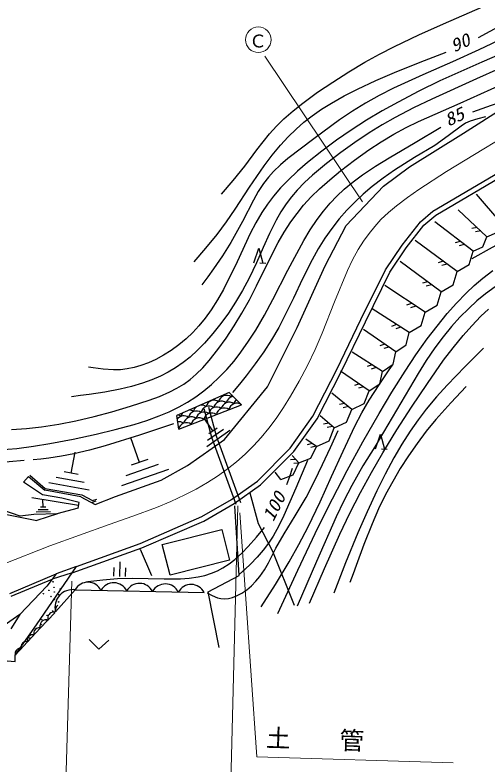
# Model space of a CAD drawing. Units: millimetres, scale not verified. Extents: x 40000 to 680000, y 20000 to 380000.
# Drawn here: x 259354 to 307506, y 243423 to 319880 of the extents above; entities that cross this region are included whole.
import ezdxf
from ezdxf.enums import TextEntityAlignment as Align

# ---------------------------------------------------------------- set-up
doc = ezdxf.new("R2010")
doc.units = ezdxf.units.MM
doc.header["$LTSCALE"] = 1000
doc.linetypes.add('CHAIN', pattern=[18.5, 12, -1.5, 3.5, -1.5])
for name, color, linetype, lineweight in [('M-BGD', 7, 'Continuous', 25), ('M-BMK', 2, 'CHAIN', 13), ('M-STR-HTXT', 7, 'Continuous', 13)]:
    doc.layers.add(name, color=color, linetype=linetype, lineweight=lineweight)
doc.styles.add('ＭＳ ゴシック', font='')
doc.styles.get('ＭＳ ゴシック').set_extended_font_data('MS Gothic')

msp = doc.modelspace()

# ---------------------------------------------------------------- linework, layer by layer
at = {"layer": 'M-BGD'}
for p, q in [((301984, 299891), (326027, 314052)), ((302275, 299482), (326249, 313602)), ((305095, 307830), (309784, 310824)), ((299584, 304406), (305095, 307830)), ((296946, 302416), (299584, 304406)), ((293137, 298435), (296946, 302416)), ((308909, 298743), (306428, 301626)), ((300711, 298808), (301984, 299891)), ((307494, 297271), (304564, 300017)), ((301073, 298459), (302275, 299482)), ((290992, 294304), (293137, 298435)), ((298838, 296425), (300711, 298808)), ((299243, 296132), (301073, 298459)), ((306080, 295798), (302183, 298803)), ((306498, 298204), (305961, 298125)), ((306863, 297862), (306324, 297785)), ((307494, 297271), (308496, 297724)), ((304447, 293726), (300160, 296897)), ((304784, 296797), (304257, 296667)), ((307081, 296252), (307494, 297271)), ((297161, 293913), (298838, 296425)), ((297595, 293663), (299243, 296132)), ((305180, 296492), (304651, 296363)), ((306080, 295798), (307081, 296252)), ((305678, 294435), (306080, 295798)), ((284327, 294600), (284926, 294582)), ((302815, 291653), (298658, 294748)), ((303032, 294772), (302508, 294631)), ((303434, 294475), (302908, 294335)), ((304447, 293726), (305678, 294435)), ((288140, 288033), (290992, 294304)), ((294647, 288828), (297161, 293913)), ((295096, 288607), (297595, 293663)), ((304045, 292363), (304447, 293726)), ((301182, 289580), (297072, 292300)), ((301439, 292677), (300915, 292538)), ((301840, 292378), (301314, 292240)), ((302815, 291653), (304045, 292363)), ((302413, 290290), (302815, 291653)), ((299550, 287507), (295790, 289917)), ((299816, 290484), (299300, 290316)), ((300233, 290208), (299715, 290041)), ((301182, 289580), (302413, 290290)), ((300781, 288217), (301182, 289580)), ((292172, 283737), (294647, 288828)), ((292619, 283514), (295096, 288607)), ((298287, 288317), (297774, 288141)), ((285118, 281979), (288140, 288033)), ((298200, 285530), (294896, 287826)), ((298708, 288047), (298193, 287873)), ((299271, 286248), (299550, 287507)), ((299550, 287507), (300781, 288217)), ((297077, 286310), (296558, 286154)), ((297488, 286025), (296966, 285870)), ((298200, 285530), (299271, 286248)), ((296850, 283552), (293767, 285515)), ((297921, 284271), (298200, 285530)), ((289736, 278988), (292172, 283737)), ((295790, 284227), (295277, 284050)), ((296212, 283958), (295697, 283782)), ((296850, 283552), (297921, 284271)), ((290165, 278729), (292619, 283514)), ((295500, 281574), (292575, 283584)), ((296571, 282293), (296850, 283552)), ((294491, 282268), (293972, 282109)), ((295500, 281574), (296571, 282293)), ((281217, 281402), (275850, 279067)), ((280725, 276613), (285118, 281979)), ((282458, 280148), (281217, 281402)), ((294903, 281985), (294382, 281827)), ((294982, 280268), (295500, 281574)), ((293706, 279680), (291676, 281342)), ((276052, 277661), (282458, 280148)), ((279909, 276959), (279135, 279869)), ((292973, 280280), (292443, 280165)), ((293360, 279963), (292828, 279850)), ((293706, 279680), (294982, 280268)), ((276052, 277661), (275850, 279067)), ((279432, 276810), (278652, 279741)), ((293188, 278374), (293706, 279680)), ((279555, 277470), (278687, 278703)), ((287423, 275708), (289736, 278988)), ((287807, 275386), (290165, 278729)), ((291912, 277785), (290472, 279033)), ((291912, 277785), (293188, 278374)), ((279006, 276524), (280636, 277672)), ((279970, 277762), (279140, 277177)), ((291359, 278265), (290826, 278164)), ((291737, 277937), (291202, 277839)), ((291394, 276480), (291912, 277785)), ((272061, 274277), (271177, 276778)), ((281277, 277530), (278918, 275868)), ((281907, 269994), (279432, 276810)), ((282377, 270165), (279909, 276959)), ((276935, 273944), (280725, 276613)), ((290119, 275891), (289039, 276656)), ((289664, 276213), (289143, 276061)), ((290119, 275891), (291394, 276480)), ((265091, 273169), (265479, 275319)), ((284081, 272351), (287423, 275708)), ((284405, 271967), (287807, 275386)), ((289546, 274690), (290119, 275891)), ((290072, 275924), (289549, 275774)), ((296728, 275640), (297328, 275622)), ((272902, 274575), (271219, 273980)), ((287993, 274556), (287451, 274520)), ((288304, 274215), (287627, 274958)), ((288304, 274215), (289546, 274690)), ((270682, 272938), (273987, 274106)), ((274282, 272459), (276935, 273944)), ((287731, 273014), (288304, 274215)), ((288330, 274187), (287786, 274152)), ((260875, 272976), (262430, 271622)), ((265815, 273039), (264368, 273300)), ((275005, 273560), (270221, 271869)), ((286489, 272540), (285912, 273270)), ((286489, 272540), (287731, 273014)), ((260232, 272271), (260746, 272823)), ((262173, 270965), (260232, 272271)), ((260746, 272823), (262395, 271425)), ((266906, 271455), (262793, 272197)), ((263558, 272773), (266400, 272261)), ((269594, 270802), (274282, 272459)), ((281432, 270486), (284081, 272351)), ((266068, 270773), (262395, 271425)), ((262430, 271622), (266162, 270949)), ((281702, 270064), (284405, 271967)), ((264117, 270615), (262173, 270965)), ((266068, 270773), (267540, 269993)), ((266162, 270949), (267248, 270374)), ((267540, 269993), (269594, 270802)), ((283312, 271164), (284148, 268042)), ((265842, 269889), (261079, 270649)), ((262230, 269704), (262209, 270483)), ((265887, 270172), (264117, 270615)), ((265796, 269601), (265887, 270172)), ((267155, 270197), (267651, 270369)), ((267248, 270374), (267701, 270507)), ((278409, 268740), (281432, 270486)), ((278634, 268292), (281702, 270064)), ((259874, 268801), (258109, 269408)), ((262989, 269237), (261497, 269196)), ((261723, 269453), (262754, 269482)), ((262492, 269711), (261968, 269696)), ((265796, 269601), (263610, 269036)), ((258024, 269052), (261589, 268364)), ((261262, 268972), (259874, 268801)), ((263701, 269038), (261262, 268972)), ((263701, 269038), (261589, 268364)), ((272115, 266011), (278409, 268740)), ((272300, 265546), (278634, 268292)), ((284148, 268042), (285611, 265212)), ((274379, 265900), (280451, 267440)), ((280451, 267440), (281243, 264315)), ((265173, 263002), (272300, 265546)), ((265621, 263659), (272115, 266011)), ((273316, 262701), (272171, 265398)), ((275171, 262775), (274379, 265900)), ((285611, 265212), (287846, 259727)), ((270047, 264149), (270003, 262649)), ((281243, 264315), (275171, 262775)), ((261564, 257708), (265621, 263659)), ((265621, 263659), (263555, 262913)), ((269430, 263571), (269403, 262671)), ((270629, 263535), (270602, 262635)), ((258837, 260914), (263555, 262913)), ((258955, 260638), (263160, 262356)), ((263160, 262356), (262609, 261638)), ((265173, 263002), (263160, 262356)), ((263555, 262913), (263160, 262356)), ((262609, 261638), (259854, 258765)), ((263477, 259045), (265496, 261284)), ((265496, 261284), (278644, 260997)), ((263471, 259326), (263457, 259212)), ((263457, 259212), (263459, 259114)), ((263518, 259473), (263471, 259326)), ((263597, 259588), (263518, 259473)), ((263693, 259688), (263597, 259588)), ((263722, 259709), (263693, 259688)), ((259854, 258765), (256725, 256573)), ((259854, 258765), (258934, 257314)), ((261938, 257377), (263431, 258920)), ((262708, 258521), (262694, 258411)), ((262752, 258661), (262708, 258521)), ((262828, 258772), (262752, 258661)), ((262920, 258866), (262828, 258772)), ((263027, 258946), (262920, 258866)), ((263167, 258995), (263027, 258946)), ((263275, 259012), (263167, 258995)), ((263368, 259014), (263275, 259012)), ((263458, 258993), (263368, 259014)), ((263459, 259114), (263477, 259045)), ((259377, 254615), (261564, 257708)), ((261907, 257709), (261893, 257595)), ((261954, 257856), (261907, 257709)), ((262033, 257971), (261954, 257856)), ((262129, 258070), (262033, 257971)), ((262241, 258154), (262129, 258070)), ((262387, 258205), (262241, 258154)), ((262501, 258223), (262387, 258205)), ((262598, 258224), (262501, 258223)), ((262729, 258194), (262598, 258224)), ((262694, 258411), (262696, 258318)), ((262696, 258318), (262729, 258194)), ((259377, 254615), (261938, 257377)), ((261268, 256962), (261259, 256867)), ((261304, 257084), (261268, 256962)), ((261368, 257181), (261304, 257084)), ((261445, 257264), (261368, 257181)), ((261537, 257335), (261445, 257264)), ((261656, 257380), (261537, 257335)), ((261749, 257397), (261656, 257380)), ((261830, 257400), (261749, 257397)), ((261938, 257377), (261830, 257400)), ((261893, 257595), (261895, 257497)), ((261895, 257497), (261929, 257368)), ((260623, 256265), (260613, 256171)), ((260613, 256171), (260616, 256090)), ((260658, 256388), (260623, 256265)), ((260722, 256484), (260658, 256388)), ((260799, 256568), (260722, 256484)), ((260891, 256638), (260799, 256568)), ((261010, 256683), (260891, 256638)), ((261104, 256700), (261010, 256683)), ((261184, 256703), (261104, 256700)), ((261292, 256680), (261184, 256703)), ((261259, 256867), (261262, 256787)), ((261262, 256787), (261292, 256680)), ((259977, 255568), (259967, 255474)), ((259967, 255474), (259970, 255393)), ((259970, 255393), (260001, 255287)), ((260012, 255691), (259977, 255568)), ((260076, 255787), (260012, 255691)), ((260154, 255871), (260076, 255787)), ((260245, 255942), (260154, 255871)), ((260364, 255986), (260245, 255942)), ((260458, 256003), (260364, 255986)), ((260538, 256006), (260458, 256003)), ((260647, 255984), (260538, 256006)), ((260616, 256090), (260647, 255984)), ((259366, 254894), (259357, 254804)), ((259357, 254804), (259360, 254728)), ((259360, 254728), (259389, 254627)), ((259400, 255010), (259366, 254894)), ((259372, 253976), (259377, 254615)), ((259460, 255101), (259400, 255010)), ((259534, 255180), (259460, 255101)), ((259620, 255247), (259534, 255180)), ((259733, 255290), (259620, 255247)), ((259822, 255306), (259733, 255290)), ((259898, 255309), (259822, 255306)), ((260001, 255287), (259898, 255309)), ((258550, 254048), (259372, 253976))]:
    msp.add_line(p, q, dxfattribs=at)
for points in [[(306630, 317597), (311018, 319967), (315400, 322365), (317745, 323700), (320059, 325087), (324025, 327677), (328015, 330211), (329000, 330755), (330007, 331242), (333247, 332541), (336539, 333926), (337282, 334250)], [(280413, 301620), (281622, 303016), (282790, 304459), (284024, 306135), (285302, 307770), (286015, 308547), (286780, 309291), (287728, 310121), (288719, 310908), (290228, 312000), (291776, 313048), (293404, 314089), (295059, 315076), (296551, 315902), (298083, 316682), (300557, 317854), (303065, 318975), (307061, 320717)], [(309319, 317591), (306666, 316325), (303974, 315108), (300954, 313788), (297954, 312411), (296509, 311683), (295094, 310903), (293770, 310077), (292467, 309194), (289824, 307256), (287198, 305256), (286442, 304614), (285733, 303934), (285206, 303347), (284718, 302715), (284172, 301888), (283668, 301015), (282548, 298833), (281377, 296684), (280516, 295324), (279606, 293999), (279020, 293178), (278429, 292362)], [(311284, 316941), (306976, 315083), (302694, 313171), (300552, 312118), (298436, 311010), (296801, 310101), (295201, 309142), (293665, 308153), (292158, 307112), (290658, 305998), (289187, 304830), (288176, 303960), (287211, 303048), (286450, 302253), (285738, 301421), (285117, 300597), (284540, 299733), (283922, 298682), (283354, 297597), (282018, 294730), (280624, 291884), (280022, 290834), (279370, 289817), (278767, 288981), (278117, 288183), (277485, 287506), (276800, 286861), (276072, 286259), (275294, 285693), (274519, 285201), (273713, 284760), (272974, 284421), (272208, 284135), (271514, 283937), (270802, 283797), (270102, 283724), (269398, 283711), (268361, 283775), (267319, 283899), (267078, 283932), (266838, 283965)], [(277616, 294729), (278823, 296102), (279988, 297519), (280922, 298786), (281814, 300097), (283261, 302315), (284768, 304515), (285577, 305579), (286432, 306606), (287212, 307454), (288034, 308258), (288822, 308948), (289655, 309597), (290632, 310274), (291644, 310903), (292950, 311633), (294294, 312315), (296176, 313192), (298077, 314012), (300698, 315069), (303342, 316091)], [(310995, 315420), (306441, 313359), (301882, 311307), (300008, 310405), (298152, 309444), (296799, 308675), (295479, 307855), (294029, 306882), (292599, 305850), (291138, 304727), (289701, 303546), (288899, 302814), (288138, 302036), (287555, 301360), (287015, 300641), (286476, 299813), (285987, 298952), (285313, 297593), (284684, 296187), (283988, 294602), (283237, 293041), (282573, 291804), (281854, 290592), (281131, 289489), (280357, 288418), (279549, 287405), (278693, 286428), (277979, 285702), (277218, 285013), (276497, 284438), (275742, 283913), (274988, 283464), (274206, 283067), (273305, 282683), (272369, 282349), (271238, 282016), (270088, 281742), (268505, 281440), (266914, 281198), (266026, 281079), (265127, 280964)], [(258987, 277608), (260521, 277725), (262058, 277903), (263813, 278182), (265569, 278524), (267417, 278947), (269247, 279429), (271147, 279988), (273055, 280612), (274105, 281003), (275135, 281450), (275870, 281830), (276573, 282260), (277213, 282730), (277826, 283256), (278504, 283925), (279148, 284647), (280039, 285770), (280883, 286932), (281720, 288188), (282509, 289482), (283275, 290851), (283992, 292256), (285078, 294493), (286211, 296690), (286829, 297758), (287501, 298800), (288126, 299658), (288799, 300481), (289581, 301333), (290417, 302155), (291469, 303093), (292570, 303994), (293994, 305083), (295455, 306125), (296717, 306953), (298008, 307728), (299244, 308399), (300518, 309022), (304754, 310879), (308976, 312796)], [(306064, 309995), (307960, 310691), (309882, 311333), (310578, 311549), (311284, 311766)], [(307351, 309483), (306563, 309298), (305802, 309058), (305317, 308836), (304860, 308561), (303545, 307548), (302190, 306580), (300115, 305345), (298068, 304057), (296913, 303249), (295787, 302387), (294878, 301620), (294007, 300807), (293201, 299971), (292440, 299095), (291682, 298125), (290974, 297120), (290289, 296041), (289656, 294930), (288678, 292981), (287750, 290998), (287030, 289503), (286257, 288036), (285519, 286777), (284730, 285548), (283862, 284313), (282941, 283107), (282254, 282251), (281552, 281393)], [(257661, 275538), (259556, 275703), (261232, 275911), (262911, 276181), (265272, 276640), (267640, 277162), (269585, 277623), (271517, 278143), (272799, 278545), (274064, 279005), (275094, 279440), (276095, 279928), (276959, 280414), (277794, 280952), (278614, 281555), (279401, 282208), (280195, 282948), (280949, 283732), (281699, 284603), (282402, 285510), (283182, 286616), (283914, 287760), (284806, 289292), (285653, 290865), (287194, 293871), (288807, 296885), (289470, 297980), (290185, 299044), (290825, 299895), (291509, 300705), (292201, 301427), (292942, 302113), (293846, 302861), (294801, 303571), (296136, 304471), (297509, 305324), (300162, 306892), (302798, 308444)], [(330648, 302347), (328826, 302533), (326997, 302658), (325881, 302678), (324759, 302638), (323739, 302538), (322715, 302376), (321570, 302130), (320426, 301822), (319065, 301386), (317716, 300891), (316105, 300229), (314511, 299510), (312297, 298425), (310108, 297285), (308031, 296164), (305953, 295022)], [(283723, 294618), (284225, 296100), (284638, 294591)], [(286162, 258859), (288198, 263270), (290288, 267654), (291737, 270550), (293246, 273429), (294850, 276359), (296506, 279260), (297796, 281424), (299141, 283566), (300252, 285228), (301413, 286858), (302410, 288166), (303452, 289435), (304389, 290490), (305376, 291510), (306210, 292299), (307088, 293048), (308114, 293831)], [(308348, 292171), (307357, 291448), (306477, 290726), (305635, 289957), (304745, 289063), (303892, 288119), (303018, 287059), (302192, 285962), (301308, 284662), (300475, 283331), (298289, 279589), (296047, 275869), (294854, 273916), (293710, 271927), (292884, 270344), (292107, 268723), (290100, 264176), (288133, 259618)], [(289413, 259935), (290930, 263455), (292505, 266958), (293527, 269094), (294603, 271204), (295715, 273238), (296886, 275252), (298320, 277588), (299810, 279900), (301423, 282308), (303084, 284679), (304050, 285962), (305066, 287212), (305947, 288204), (306877, 289162), (307673, 289905)], [(307149, 285912), (305274, 284054), (303439, 282152), (302357, 280950), (301316, 279702), (300468, 278594), (299662, 277441), (298816, 276118), (298015, 274753), (297110, 273076), (296259, 271375), (295270, 269244), (294331, 267080), (293085, 264027), (291875, 260948)], [(284474, 259540), (285921, 261820), (287321, 264138), (288307, 265909), (289246, 267718), (290476, 270256), (291658, 272833), (292821, 275420), (294038, 277978), (294737, 279313), (295494, 280627), (296490, 282180), (297538, 283702), (297704, 283939), (297871, 284177)], [(305380, 282016), (303818, 280356), (302293, 278648), (301309, 277450), (300372, 276213), (299488, 274948), (298654, 273650), (297883, 272338), (297160, 270989), (296449, 269524), (295790, 268025), (294947, 265918), (294156, 263777), (293842, 262900), (293527, 262012)], [(275524, 278198), (272052, 277055), (268544, 275963), (266952, 275520), (265347, 275137), (264082, 274892), (262798, 274705), (262003, 274616), (261197, 274536)], [(278947, 260991), (279468, 260705), (280008, 260476), (280365, 260392), (280730, 260369), (281139, 260408), (281559, 260512), (282032, 260697), (282493, 260943), (282995, 261283), (283467, 261677), (283932, 262149), (284341, 262647), (284799, 263320), (285208, 264026), (285977, 265518), (286804, 266992), (287949, 268825), (289047, 270697), (289917, 272351), (290738, 274041), (291535, 275777), (292315, 277524)], [(296125, 275658), (296627, 277140), (297039, 275630)], [(260274, 274461), (257186, 274209), (254082, 274017), (251843, 273920), (249612, 273764), (248297, 273599), (246990, 273374), (244119, 272795), (241238, 272275), (240165, 272098), (239090, 271925)], [(289194, 274454), (288019, 271658), (286780, 268867), (286256, 267800), (285682, 266766), (285208, 266027), (284681, 265317), (284055, 264599), (283375, 263911), (282827, 263396), (282264, 262880)], [(287081, 272011), (287384, 272842), (287679, 273678)], [(280182, 255411), (279073, 261090), (282213, 262754), (281786, 269851)], [(266799, 262121), (268300, 262304), (269811, 262428), (271370, 262455), (272942, 262422), (274574, 262385), (276222, 262409), (277134, 262475), (278033, 262601), (278727, 262753), (279409, 262965), (280002, 263214), (280572, 263518), (281191, 263923), (281789, 264386), (282483, 265010), (283142, 265685), (283995, 266657), (284809, 267651)], [(266931, 256219), (267903, 255245), (268930, 256159)]]:
    msp.add_lwpolyline(points, dxfattribs=at)
for centre, radius in [((263236, 262099), 25), ((263236, 262099), 15), ((263236, 262099), 5), ((263335, 261534), 25), ((263335, 261534), 15), ((263335, 261534), 5), ((262247, 260884), 25), ((262247, 260884), 15), ((262247, 260884), 5), ((262809, 261221), 25), ((262809, 261221), 15), ((262809, 261221), 5), ((263359, 261051), 25), ((263359, 261051), 15), ((263359, 261051), 5), ((263827, 260777), 25), ((263827, 260777), 15), ((263827, 260777), 5), ((263985, 261374), 25), ((263985, 261374), 15), ((263985, 261374), 5), ((263026, 260612), 25), ((263026, 260612), 15), ((263026, 260612), 5), ((263350, 260288), 25), ((263350, 260288), 15), ((263350, 260288), 5), ((263797, 260051), 25), ((262634, 258674), 25), ((263187, 259114), 25), ((262024, 257736), 25), ((262080, 258233), 25), ((262577, 258177), 25), ((261471, 257296), 25), ((260861, 256359), 25)]:
    msp.add_circle(centre, radius, dxfattribs=at)
for centre, radius, start, end in [((279645, 279799), 815, 53.72415, 168.70932), ((280926, 280296), 815, 53.72415, 168.70932), ((280149, 280399), 815, 53.72415, 60.83103), ((281430, 280896), 815, 161.14975, 168.70932), ((281703, 280193), 815, 96.42598, 168.70932), ((282207, 280794), 815, 154.47384, 168.70932), ((282480, 280091), 815, 132.97463, 168.70932), ((278364, 279301), 815, 128.31583, 168.70932), ((278364, 279301), 815, 53.72415, 98.71912), ((279141, 279199), 815, 53.72415, 168.70932), ((279918, 279096), 815, 53.72415, 168.70932), ((280422, 279696), 815, 53.72415, 168.70932), ((281199, 279593), 815, 53.72415, 168.70932), ((281976, 279491), 815, 53.72415, 168.70932), ((275801, 278307), 815, 53.72415, 79.76149), ((277082, 278804), 815, 139.47468, 168.70932), ((277859, 278701), 815, 53.72415, 168.70932), ((277082, 278804), 815, 53.72415, 87.56026), ((278636, 278599), 815, 53.72415, 168.70932), ((279413, 278496), 815, 53.72415, 168.70932), ((280695, 278993), 815, 53.72415, 168.70932), ((276578, 278204), 815, 53.72415, 145.35808), ((276074, 277604), 815, 53.72415, 99.11963), ((276851, 277501), 815, 53.72415, 168.70932), ((277355, 278101), 815, 53.72415, 168.70932), ((278132, 277998), 815, 53.72415, 168.70932), ((266796, 260574), 1481, 26.1236, 151.37353), ((269426, 260517), 1481, 26.1236, 151.37353), ((272055, 260459), 1481, 26.1236, 151.37353), ((274685, 260402), 1481, 26.1236, 151.37353), ((277315, 260345), 1481, 26.1236, 151.37353), ((265244, 259482), 1820, 82.03145, 193.8654)]:
    msp.add_arc(centre, radius, start, end, dxfattribs=at)
at = {"layer": 'M-BMK'}
msp.add_lwpolyline([(258260, 263935), (262910, 265750), (265920, 266869), (268959, 267935), (271387, 268781), (273790, 269682), (275249, 270289), (276681, 270950), (277843, 271549), (278988, 272206), (280012, 272868), (281004, 273582), (281936, 274327), (282838, 275124), (283675, 275944), (284475, 276814), (285254, 277753), (285993, 278738), (286753, 279856), (287461, 281006), (288344, 282562), (289177, 284150), (289960, 285776), (290692, 287438), (291952, 290649), (293265, 293831), (293789, 294913), (294366, 295967), (294893, 296811), (295468, 297619), (296051, 298333), (296688, 299017), (297451, 299738), (298268, 300426), (299386, 301272), (300554, 302080), (303385, 303909), (306214, 305666), (309459, 307614)], dxfattribs=at)
at = {"layer": 'M-STR-HTXT'}
for p, q in [((294809, 300846), (284852, 315673)), ((281232, 235982), (282097, 269846)), ((282301, 269114), (284038, 244247)), ((263888, 220085), (265148, 262170)), ((284038, 244247), (304049, 243648))]:
    msp.add_line(p, q, dxfattribs=at)
msp.add_circle((284176, 317358), 1304, dxfattribs=at)

# ---------------------------------------------------------------- texts
at = {"layer": 'M-BGD', "style": 'ＭＳ ゴシック', "oblique": 15, "width": 1.1}
for s, rotation, p in [('90', 24.385, (304299, 315681)), ('85', 25.485, (303729, 308120)), ('100', 63.185, (286051, 267976))]:
    msp.add_text(s, height=1320, rotation=rotation, dxfattribs=at).set_placement(p, align=Align.BOTTOM_LEFT)
at = {"layer": 'M-STR-HTXT', "style": 'ＭＳ ゴシック'}
for s, height, p in [('Ｃ', 1320, (283214, 316203)), ('土\u3000\u3000管', 1833, (284922, 244721))]:
    msp.add_text(s, height=height, rotation=358.285, dxfattribs=at).set_placement(p, align=Align.BOTTOM_LEFT)

doc.saveas('drawing.dxf')
